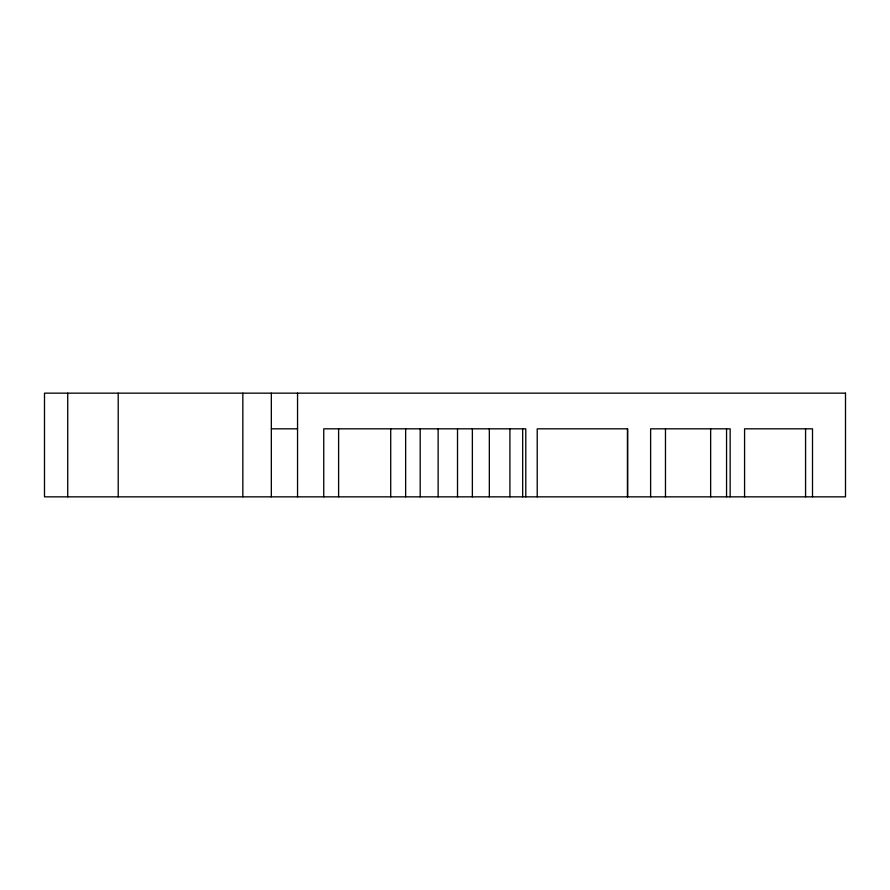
<?xml version="1.0" encoding="UTF-8"?>
<svg xmlns="http://www.w3.org/2000/svg" width="890" height="890" viewBox="0 0 890 890"><rect width="100%" height="100%" fill="white"/><g stroke="black" fill="none" stroke-linecap="round" stroke-linejoin="round"><path stroke-width="1.33" d="M271.339 428.824L297.549 428.824M812.503 496.843L812.503 428.824L744.574 428.824L744.574 496.843M805.572 428.824L805.572 496.843M730.145 496.843L730.145 428.824L650.623 428.824L650.623 496.843M726.552 428.824L726.552 496.843M710.643 428.824L710.643 496.843M665.475 428.824L665.475 496.843M627.617 496.843L627.617 428.824L537.215 428.824L537.215 496.843M627.472 428.824L627.472 496.843M525.79 496.843L525.79 428.824L323.749 428.824L323.749 496.843M522.664 428.824L522.664 496.843M509.914 428.824L509.914 496.843M489.333 428.824L489.333 496.843M472.368 428.824L472.368 496.843M457.516 428.824L457.516 496.843M438.136 428.824L438.136 496.843M420.191 428.824L420.191 496.843M405.64 428.824L405.64 496.843M390.71 428.824L390.71 496.843M338.601 428.824L338.601 496.843M297.549 393.157L297.549 496.843M271.339 393.157L271.339 496.843M242.837 393.157L242.837 496.843M118.214 393.157L118.214 496.843M67.729 393.157L67.729 496.843M845.5 393.157L44.5 393.157L44.5 496.843L845.5 496.843L845.5 393.157"/></g></svg>
